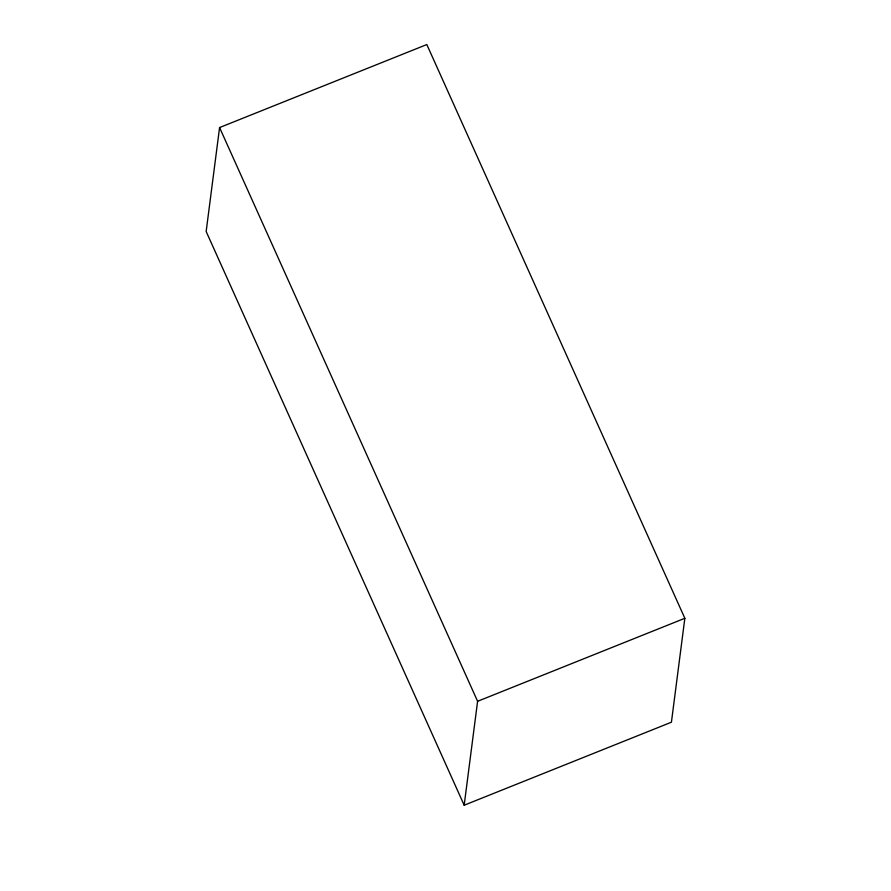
<?xml version="1.0" encoding="UTF-8"?>
<svg xmlns="http://www.w3.org/2000/svg" width="891" height="891" viewBox="0 0 891 891"><rect width="100%" height="100%" fill="white"/><g stroke="black" fill="none" stroke-linecap="round" stroke-linejoin="round"><path stroke-width="1.34" d="M219.576 127.558L206.155 231.482L464.178 805.219L671.424 722.211L684.845 618.287L426.822 44.55L219.576 127.558L477.598 701.295L464.178 805.219M477.598 701.295L684.845 618.287"/></g></svg>
